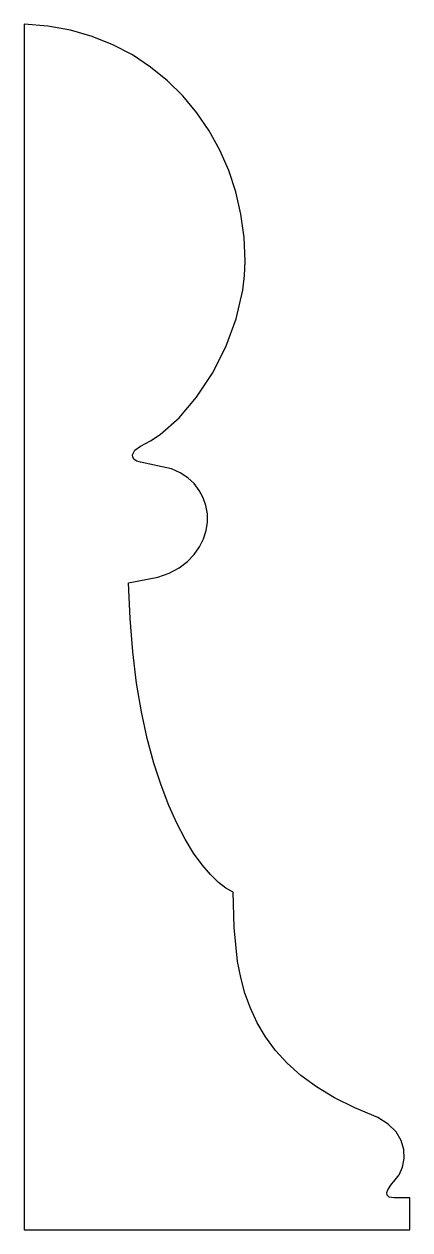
# Model space of a CAD drawing. Extents: x -1 to 58, y -151 to 318.
# Drawn here: x 0 to 57.8, y -150.5 to 30.1 of the extents above.
import ezdxf

# ---------------------------------------------------------------- set-up
doc = ezdxf.new("R2010")
doc.units = 0

msp = doc.modelspace()

# ---------------------------------------------------------------- linework, layer by layer
at = {"layer": 'Layer_1'}
for p, q in [((0, 30.1039), (0, -150.518)), ((3.546932, 29.817044), (0, 30.1039)), ((6.954472, 29.194519), (3.546932, 29.817044)), ((10.210312, 28.252772), (6.954472, 29.194519)), ((13.302112, 27.008482), (10.210312, 28.252772)), ((16.217522, 25.478472), (13.302112, 27.008482)), ((18.944202, 23.679452), (16.217522, 25.478472)), ((21.469792, 21.628202), (18.944202, 23.679452)), ((23.781952, 19.341442), (21.469792, 21.628202)), ((25.868332, 16.835992), (23.781952, 19.341442)), ((27.716592, 14.128582), (25.868332, 16.835992)), ((29.314382, 11.235952), (27.716592, 14.128582)), ((30.649352, 8.174892), (29.314382, 11.235952)), ((31.709152, 4.962102), (30.649352, 8.174892)), ((32.481441, 1.614382), (31.709152, 4.962102)), ((32.953867, -1.851498), (32.481441, 1.614382)), ((33.114087, -5.418808), (32.953867, -1.851498)), ((33.024276, -7.575298), (33.114087, -5.418808)), ((32.762487, -9.745048), (33.024276, -7.575298)), ((31.768831, -14.064198), (32.762487, -9.745048)), ((30.224841, -18.256378), (31.768831, -14.064198)), ((28.222241, -22.201618), (30.224841, -18.256378)), ((25.852751, -25.779938), (28.222241, -22.201618)), ((23.208091, -28.871458), (25.852751, -25.779938)), ((20.379991, -31.356198), (23.208091, -28.871458)), ((17.460171, -33.114187), (18.925811, -32.333533)), ((18.925811, -32.333533), (20.379991, -31.356198)), ((16.218394, -34.431232), (16.571171, -33.702168)), ((16.571171, -33.702168), (17.460171, -33.114187)), ((16.269547, -34.786945), (16.218394, -34.431232)), ((16.486505, -35.103852), (16.269547, -34.786945)), ((16.879852, -35.357259), (16.486505, -35.103852)), ((17.460172, -35.5225), (16.879852, -35.357259)), ((22.088612, -36.510277), (17.460172, -35.5225)), ((23.389154, -37.093622), (22.088612, -36.510277)), ((24.51834, -37.842195), (23.389154, -37.093622)), ((25.472104, -38.732951), (24.51834, -37.842195)), ((26.246376, -39.742845), (25.472104, -38.732951)), ((26.837089, -40.848834), (26.246376, -39.742845)), ((27.240175, -42.027874), (26.837089, -40.848834)), ((27.451566, -43.256919), (27.240175, -42.027874)), ((27.467194, -44.512926), (27.451566, -43.256919)), ((27.282992, -45.77285), (27.467194, -44.512926)), ((26.894891, -47.013647), (27.282992, -45.77285)), ((25.490721, -49.345682), (26.298823, -48.212272)), ((26.298823, -48.212272), (26.894891, -47.013647)), ((23.222143, -51.324677), (24.466517, -50.390832)), ((24.466517, -50.390832), (25.490721, -49.345682)), ((20.056612, -52.766277), (21.75353, -52.124173)), ((21.75353, -52.124173), (23.222143, -51.324677)), ((15.653952, -53.584721), (20.056612, -52.766277)), ((15.86944, -58.940621), (15.653952, -53.584721)), ((16.277192, -63.948141), (15.86944, -58.940621)), ((16.857805, -68.611721), (16.277192, -63.948141)), ((17.591876, -72.935731), (16.857805, -68.611721)), ((18.460002, -76.924631), (17.591876, -72.935731)), ((19.442782, -80.582791), (18.460002, -76.924631)), ((20.520812, -83.914621), (19.442782, -80.582791)), ((21.674692, -86.924551), (20.520812, -83.914621)), ((22.885012, -89.616981), (21.674692, -86.924551)), ((24.132372, -91.996311), (22.885012, -89.616981)), ((25.397372, -94.066971), (24.132372, -91.996311)), ((26.660612, -95.833371), (25.397372, -94.066971)), ((27.902682, -97.299881), (26.660612, -95.833371)), ((29.104182, -98.470961), (27.902682, -97.299881)), ((30.245712, -99.350986), (29.104182, -98.470961)), ((31.307862, -99.944386), (30.245712, -99.350986)), ((31.448973, -105.245476), (31.307862, -99.944386)), ((31.985195, -110.292536), (31.448973, -105.245476)), ((32.454389, -112.711996), (31.985195, -110.292536)), ((33.085861, -115.057376), (32.454389, -112.711996)), ((33.900777, -117.325146), (33.085861, -115.057376)), ((34.920307, -119.511806), (33.900777, -117.325146)), ((36.165607, -121.613766), (34.920307, -119.511806)), ((37.657857, -123.627536), (36.165607, -121.613766)), ((39.418217, -125.549576), (37.657857, -123.627536)), ((41.467857, -127.376366), (39.418217, -125.549576)), ((43.827937, -129.104386), (41.467857, -127.376366)), ((46.519627, -130.730126), (43.827937, -129.104386)), ((49.564097, -132.250006), (46.519627, -130.730126)), ((52.982507, -133.660526), (49.564097, -132.250006)), ((54.567657, -134.667126), (52.982507, -133.660526)), ((55.729467, -135.843036), (54.567657, -134.667126)), ((56.496168, -137.131856), (55.729467, -135.843036)), ((56.895983, -138.477126), (56.496168, -137.131856)), ((56.957129, -139.822366), (56.895983, -138.477126)), ((56.707834, -141.111186), (56.957129, -139.822366)), ((55.3908, -143.293686), (56.176317, -142.287116)), ((56.176317, -142.287116), (56.707834, -141.111186)), ((54.48769, -144.497843), (55.052134, -143.670001)), ((55.052134, -143.670001), (55.3908, -143.293686)), ((54.332465, -144.94), (54.48769, -144.497843)), ((54.374801, -145.325685), (54.332465, -144.94)), ((54.699356, -145.598509), (54.374801, -145.325685)), ((55.3908, -145.702), (54.699356, -145.598509)), ((57.7991, -145.702), (55.3908, -145.702)), ((57.7991, -150.518), (57.7991, -145.702)), ((0, -150.518), (57.7991, -150.518))]:
    msp.add_line(p, q, dxfattribs=at)

doc.saveas('drawing.dxf')
